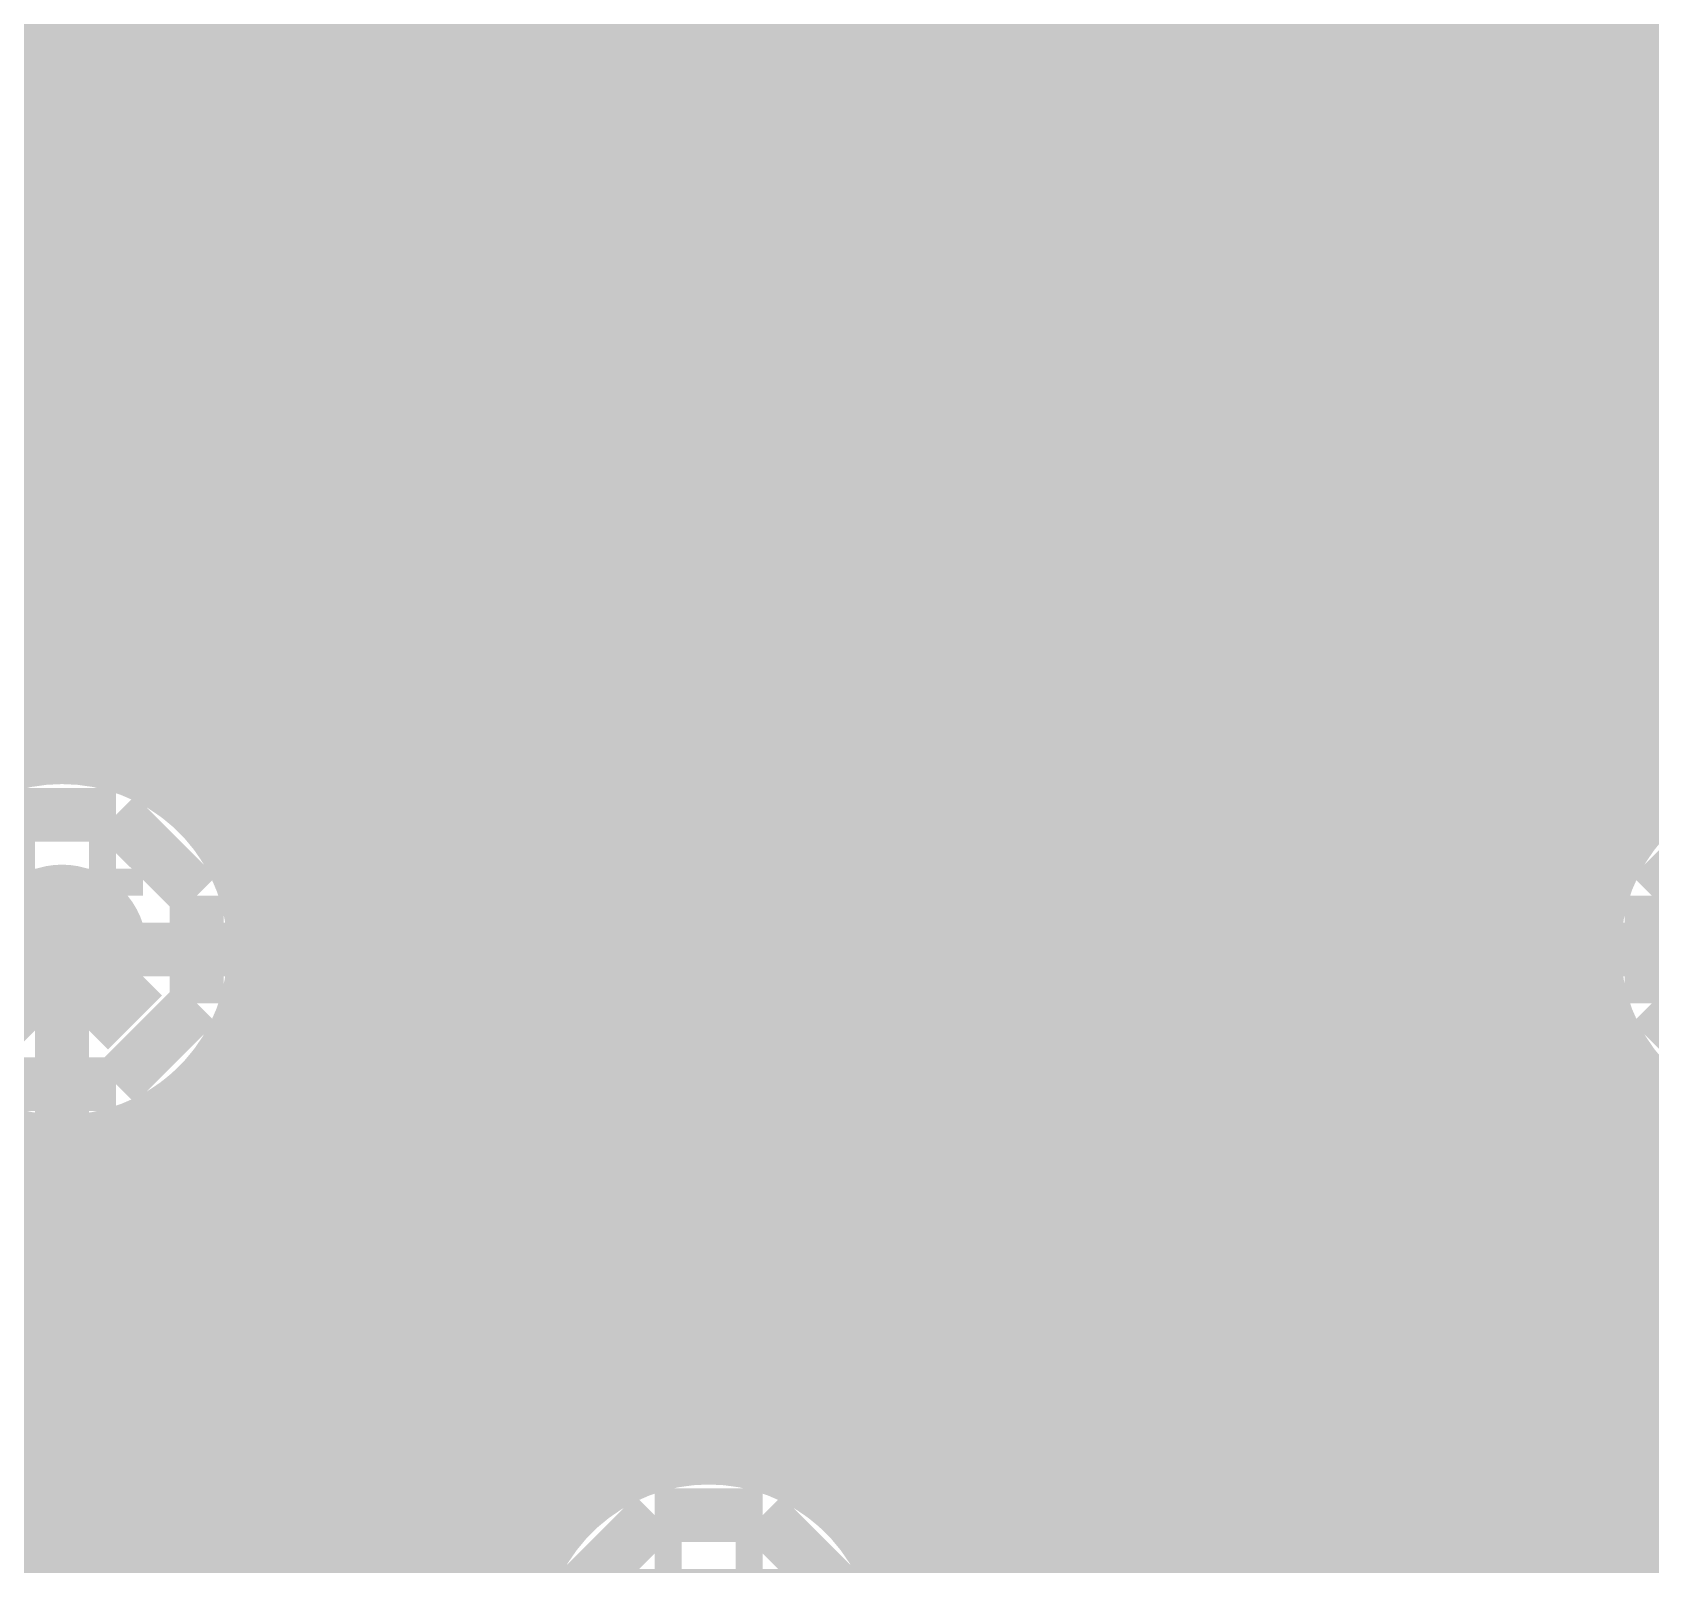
# Model space of a CAD drawing. Extents: x -5 to 157, y -120 to 103.
# Drawn here: x 53.84 to 61.46, y 57.68 to 64.9 of the extents above; entities that cross this region are included whole.
import ezdxf

# ---------------------------------------------------------------- set-up
doc = ezdxf.new("R2010")
doc.units = 0
doc.header["$MEASUREMENT"] = 0
doc.layers.get('0').update_dxf_attribs({"linetype": 'CONTINUOUS'})
for name, color, linetype in [('22-304-2_BOT', 7, 'CONTINUOUS'), ('22-304-2_DRD', 7, 'CONTINUOUS'), ('22-304-2_DRL', 2, 'CONTINUOUS'), ('22-304-2_IN1', 4, 'CONTINUOUS'), ('22-304-2_IN2', 3, 'CONTINUOUS'), ('22-304-2_SMT', 10, 'CONTINUOUS'), ('22-304-2_SPT', 9, 'CONTINUOUS'), ('22-304-2_SST', 11, 'CONTINUOUS'), ('22-304-2_TOP', 13, 'CONTINUOUS'), ('THRUHOLE_TAP', 7, 'CONTINUOUS')]:
    doc.layers.add(name, color=color, linetype=linetype)

# ---------------------------------------------------------------- blocks, each defined once
blk = doc.blocks.new('ROUND_39')
at = {"const_width": 0.40005}
blk.add_lwpolyline([(-0.200024, 0, 1), (0.200024, 0, 1)], format="xyb", close=True, dxfattribs=at)
blk = doc.blocks.new('ROUND_88')
at = {"const_width": 0.10033}
blk.add_lwpolyline([(-0.050164, 0, 1), (0.050164, 0, 1)], format="xyb", close=True, dxfattribs=at)
blk = doc.blocks.new('ROUND_42')
at = {"const_width": 0.40005}
blk.add_lwpolyline([(-0.200024, 0, 1), (0.200024, 0, 1)], format="xyb", close=True, dxfattribs=at)
blk = doc.blocks.new('RECTANGLE_3')
blk.add_solid([(0.4826, 0.4064), (0.4826, -0.4064), (-0.4826, 0.4064), (-0.4826, -0.4064)])
blk = doc.blocks.new('RECTANGLE_4')
blk.add_solid([(0.25019, 0.40005), (0.25019, -0.40005), (-0.25019, 0.40005), (-0.25019, -0.40005)])
blk = doc.blocks.new('RECTANGLE_32')
blk.add_solid([(0.44958, 0.65024), (0.44958, -0.65024), (-0.44958, 0.65024), (-0.44958, -0.65024)])
blk = doc.blocks.new('ROUND_80')
at = {"const_width": 0.10033}
blk.add_lwpolyline([(-0.050164, 0, 1), (0.050164, 0, 1)], format="xyb", close=True, dxfattribs=at)

msp = doc.modelspace()

# ---------------------------------------------------------------- linework, layer by layer
at = {"layer": '22-304-2_BOT', "const_width": 0.254}
for points in [[(59.4614, 68.4022), (59.4614, 61.214)], [(59.69, 68.40728), (59.69, 61.214)], [(59.9186, 68.40728), (59.9186, 61.214)], [(53.7464, 68.2244), (53.7464, 61.45784)], [(53.975, 68.2244), (53.975, 61.48578)], [(54.2036, 68.2244), (54.2036, 61.45784)], [(59.2328, 68.1736), (59.2328, 61.214)], [(59.0042, 67.83832), (59.0042, 61.214)], [(58.7756, 67.63258), (58.7756, 61.214)], [(60.1472, 67.66814), (60.1472, 61.214)], [(57.8612, 67.60464), (57.8612, 61.214)], [(58.547, 67.53098), (58.547, 61.214)], [(58.0898, 67.51828), (58.0898, 61.214)], [(58.3184, 67.49542), (58.3184, 61.214)], [(60.3758, 67.37604), (60.3758, 61.214)], [(61.5188, 67.35572), (61.5188, 61.27242)], [(60.6044, 67.23634), (60.6044, 61.214)], [(61.2902, 67.22618), (61.2902, 61.214)], [(60.833, 67.17284), (60.833, 61.214)], [(61.0616, 67.1703), (61.0616, 61.214)], [(57.6326, 66.6496), (57.6326, 61.214)], [(54.4322, 66.46164), (54.4322, 61.36386)], [(55.8038, 66.46164), (55.8038, 61.214)], [(56.0324, 66.39814), (56.0324, 61.214)], [(54.6608, 66.27114), (54.6608, 61.214)], [(55.5752, 66.27114), (55.5752, 61.214)], [(57.404, 66.2813), (57.404, 61.214)], [(54.8894, 66.17716), (54.8894, 61.214)], [(55.3466, 66.17716), (55.3466, 61.214)], [(56.261, 66.17716), (56.261, 61.214)], [(55.118, 66.14922), (55.118, 61.214)], [(57.1754, 66.1162), (57.1754, 61.214)], [(56.4896, 66.0654), (56.4896, 61.214)], [(56.7182, 66.02222), (56.7182, 61.214)], [(56.9468, 66.03746), (56.9468, 61.214)], [(73.70064, 64.8462), (44.7421, 64.8462)], [(65.7606, 64.6176), (52.9844, 64.6176)], [(65.3923, 64.389), (53.3527, 64.389)], [(65.2272, 64.1604), (53.51526, 64.1604)], [(65.14846, 63.9318), (53.594, 63.9318)], [(65.13322, 63.7032), (53.61178, 63.7032)], [(65.1764, 63.4746), (53.5686, 63.4746)], [(65.28816, 63.246), (53.45684, 63.246)], [(65.50914, 63.0174), (53.23586, 63.0174)], [(66.70294, 62.7888), (46.7995, 62.7888)], [(66.58102, 62.5602), (47.0281, 62.5602)], [(66.53276, 62.3316), (47.2567, 62.3316)], [(66.54292, 62.103), (47.4853, 62.103)], [(66.6115, 61.8744), (47.7139, 61.8744)], [(66.7639, 61.6458), (47.9425, 61.6458)], [(61.75502, 61.4172), (54.32298, 61.4172)], [(61.4553, 61.214), (54.6227, 61.214)], [(53.975, 60.579), (62.103, 60.579)], [(61.4553, 59.944), (54.6227, 59.944)], [(54.6608, 59.944), (54.6608, 56.515)], [(54.8894, 59.944), (54.8894, 56.515)], [(55.118, 59.944), (55.118, 56.515)], [(55.3466, 59.944), (55.3466, 56.515)], [(55.5752, 59.944), (55.5752, 56.515)], [(55.8038, 59.944), (55.8038, 56.515)], [(56.0324, 59.944), (56.0324, 56.515)], [(56.261, 59.944), (56.261, 57.76976)], [(56.4896, 59.944), (56.4896, 58.01106)], [(56.7182, 59.944), (56.7182, 58.13044)], [(56.9468, 59.944), (56.9468, 58.18124)], [(57.1754, 59.944), (57.1754, 58.17108)], [(57.404, 59.944), (57.404, 58.09996)], [(57.6326, 59.944), (57.6326, 57.9501)], [(57.8612, 59.944), (57.8612, 57.912)], [(58.0898, 59.944), (58.0898, 57.912)], [(58.3184, 59.944), (58.3184, 57.912)], [(58.547, 59.944), (58.547, 57.912)], [(58.7756, 59.944), (58.7756, 57.912)], [(59.0042, 59.944), (59.0042, 57.912)], [(59.2328, 59.944), (59.2328, 57.912)], [(59.4614, 59.944), (59.4614, 57.912)], [(59.69, 59.944), (59.69, 57.912)], [(59.9186, 59.944), (59.9186, 57.912)], [(60.1472, 59.944), (60.1472, 57.912)], [(60.3758, 59.944), (60.3758, 57.912)], [(60.6044, 59.944), (60.6044, 57.912)], [(60.833, 59.944), (60.833, 57.912)], [(61.0616, 59.944), (61.0616, 57.912)], [(61.2902, 59.944), (61.2902, 57.912)], [(61.5188, 59.88304), (61.5188, 57.912)], [(54.4322, 59.79414), (54.4322, 56.515)], [(61.61024, 59.817), (54.46776, 59.817)], [(53.7464, 59.70016), (53.7464, 56.515)], [(54.2036, 59.70016), (54.2036, 56.515)], [(53.975, 59.67222), (53.975, 56.515)], [(64.49314, 59.5884), (48.641, 59.5884)], [(96.09582, 59.3598), (48.641, 59.3598)], [(95.90024, 59.1312), (48.641, 59.1312)], [(74.7776, 58.9026), (48.641, 58.9026)], [(74.4093, 58.674), (48.641, 58.674)], [(74.2442, 58.4454), (48.641, 58.4454)], [(74.16546, 58.2168), (48.641, 58.2168)], [(56.45912, 57.9882), (48.641, 57.9882)], [(66.74612, 57.9882), (57.58688, 57.9882)], [(66.6623, 57.912), (57.6707, 57.912)], [(56.25338, 57.7596), (48.641, 57.7596)]]:
    msp.add_lwpolyline(points, dxfattribs=at)
for points in [[(53.975, 61.48578, 0.4142136), (53.06822, 60.579)], [(54.6227, 61.214, 0.2014867), (53.975, 61.48605)], [(62.103, 61.48578, 0.2014871), (61.45549, 61.21381)], [(53.06822, 60.579, 0.4142136), (53.975, 59.67222)], [(53.975, 59.67222, 0.2014863), (54.62251, 59.94419)], [(61.4553, 59.944, 0.2014867), (62.103, 59.67195)], [(57.023, 58.18378, 0.4142136), (56.11622, 57.277)], [(57.6707, 57.912, 0.2014867), (57.023, 58.18405)]]:
    msp.add_lwpolyline(points, format="xyb", dxfattribs=at)
at = {"layer": '22-304-2_DRD', "const_width": 0.254}
for points in [[(53.721, 61.214), (53.34, 60.833)], [(54.229, 61.214), (53.721, 61.214)], [(54.61, 60.833), (54.229, 61.214)], [(61.849, 61.214), (61.468, 60.833)], [(53.721, 60.96), (53.721, 60.833)], [(53.848, 60.96), (53.721, 60.96)], [(53.848, 60.833), (53.848, 60.96)], [(54.102, 60.96), (54.102, 60.833)], [(54.229, 60.96), (54.102, 60.96)], [(54.229, 60.833), (54.229, 60.96)], [(53.721, 60.833), (53.848, 60.833)], [(54.102, 60.833), (54.229, 60.833)], [(54.61, 60.325), (54.61, 60.833)], [(61.468, 60.833), (61.468, 60.325)], [(53.848, 60.198), (53.594, 60.452)], [(54.356, 60.452), (54.102, 60.198)], [(53.34, 60.325), (53.721, 59.944)], [(54.229, 59.944), (54.61, 60.325)], [(61.468, 60.325), (61.849, 59.944)], [(54.102, 60.198), (53.848, 60.198)], [(53.721, 59.944), (54.229, 59.944)], [(56.769, 57.912), (56.388, 57.531)], [(57.277, 57.912), (56.769, 57.912)], [(57.658, 57.531), (57.277, 57.912)], [(56.769, 57.658), (56.769, 57.531)], [(56.896, 57.658), (56.769, 57.658)], [(56.896, 57.531), (56.896, 57.658)], [(57.15, 57.658), (57.15, 57.531)], [(57.277, 57.658), (57.15, 57.658)], [(57.277, 57.531), (57.277, 57.658)]]:
    msp.add_lwpolyline(points, dxfattribs=at)
at = {"layer": '22-304-2_IN1', "const_width": 0.254}
for points in [[(55.372, 64.643), (53.594, 64.643)], [(53.8734, 64.643), (53.8734, 61.4807)], [(54.102, 64.643), (54.102, 61.47816)], [(54.3306, 64.643), (54.3306, 61.41466)], [(54.5592, 64.643), (54.5592, 61.27242)], [(54.7878, 64.643), (54.7878, 60.98286)], [(55.0164, 64.643), (55.0164, 54.8894)], [(55.245, 64.643), (55.245, 55.2577)], [(61.32322, 64.643), (55.372, 64.643)], [(55.4736, 64.643), (55.4736, 55.42026)], [(55.7022, 64.643), (55.7022, 55.499)], [(55.9308, 64.643), (55.9308, 55.51678)], [(56.1594, 64.643), (56.1594, 57.5564)], [(56.388, 64.643), (56.388, 57.9247)], [(56.6166, 64.643), (56.6166, 58.08726)], [(56.8452, 64.643), (56.8452, 58.166)], [(57.0738, 64.643), (57.0738, 58.18378)], [(57.3024, 64.643), (57.3024, 58.1406)], [(57.531, 64.643), (57.531, 58.02884)], [(57.7596, 64.643), (57.7596, 57.80786)], [(57.9882, 64.643), (57.9882, 40.89654)], [(58.2168, 64.643), (58.2168, 47.26686)], [(58.4454, 64.643), (58.4454, 47.5488)], [(58.674, 64.643), (58.674, 47.70374)], [(58.9026, 64.643), (58.9026, 47.79264)], [(59.1312, 64.643), (59.1312, 47.82566)], [(59.3598, 64.643), (59.3598, 47.81296)], [(59.5884, 64.643), (59.5884, 47.74946)], [(59.817, 64.643), (59.817, 47.625)], [(60.0456, 64.643), (60.0456, 47.4091)], [(60.2742, 64.643), (60.2742, 46.88586)], [(60.5028, 64.643), (60.5028, 33.782)], [(60.7314, 64.643), (60.7314, 33.782)], [(60.96, 64.643), (60.96, 33.782)], [(61.1886, 64.643), (61.1886, 33.782)], [(61.33084, 64.516), (24.892, 64.516)], [(61.39434, 64.2874), (24.6634, 64.2874)], [(61.4172, 64.23914), (61.4172, 61.17336)], [(61.53404, 64.0588), (24.4348, 64.0588)], [(61.82614, 63.8302), (24.2062, 63.8302)], [(89.27592, 63.6016), (41.5544, 63.6016)], [(89.34704, 63.373), (41.9227, 63.373)], [(89.4969, 63.1444), (42.08526, 63.1444)], [(89.82202, 62.9158), (42.164, 62.9158)], [(98.31578, 62.6872), (42.18178, 62.6872)], [(98.28022, 62.4586), (42.1386, 62.4586)], [(98.30308, 62.23), (42.02684, 62.23)], [(98.38944, 62.0014), (41.80586, 62.0014)], [(98.5647, 61.7728), (28.34386, 61.7728)], [(99.00412, 61.5442), (28.63342, 61.5442)], [(61.57214, 61.3156), (54.50586, 61.3156)], [(61.35116, 61.087), (54.72684, 61.087)], [(61.2394, 60.8584), (54.8386, 60.8584)], [(61.19622, 60.6298), (54.88178, 60.6298)], [(61.21146, 60.4012), (54.864, 60.4012)], [(61.2902, 60.1726), (54.78526, 60.1726)], [(54.7878, 60.17514), (54.7878, 50.69586)], [(61.4172, 59.98464), (61.4172, 33.782)], [(61.4553, 59.944), (54.6227, 59.944)], [(54.5592, 59.88304), (54.5592, 50.98542)], [(53.8734, 59.6773), (53.8734, 51.1937)], [(54.102, 59.67984), (54.102, 51.19116)], [(61.8236, 59.7154), (54.2544, 59.7154)], [(54.3306, 59.74334), (54.3306, 51.12766)], [(99.42322, 59.4868), (-2.4892, 59.4868)], [(98.5012, 59.2582), (-2.7178, 59.2582)], [(98.03384, 59.0296), (32.78886, 59.0296)], [(74.56424, 58.801), (33.00984, 58.801)], [(74.32294, 58.5724), (33.1216, 58.5724)], [(74.20102, 58.3438), (33.16478, 58.3438)], [(56.67502, 58.1152), (33.147, 58.1152)], [(66.96202, 58.1152), (57.37098, 58.1152)], [(56.3499, 57.8866), (46.6344, 57.8866)], [(66.6369, 57.8866), (57.6961, 57.8866)], [(56.20004, 57.658), (47.0027, 57.658)], [(66.48704, 57.658), (57.84596, 57.658)]]:
    msp.add_lwpolyline(points, dxfattribs=at)
for points in [[(61.32322, 64.643, 0.4142136), (62.23, 63.73622)], [(53.975, 61.48578, 0.4142136), (53.06822, 60.579)], [(54.88178, 60.579, 0.4142136), (53.975, 61.48578)], [(62.103, 61.48578, 0.4142136), (61.19622, 60.579)], [(53.06822, 60.579, 0.4142136), (53.975, 59.67222)], [(53.975, 59.67222, 0.4142136), (54.88178, 60.579)], [(61.19622, 60.579, 0.4142136), (62.103, 59.67222)], [(57.023, 58.18378, 0.4142136), (56.11622, 57.277)], [(57.92978, 57.277, 0.4142136), (57.023, 58.18378)]]:
    msp.add_lwpolyline(points, format="xyb", dxfattribs=at)
at = {"layer": '22-304-2_IN2', "const_width": 0.254}
for points in [[(53.7464, 73.61428), (53.7464, 61.57976)], [(53.975, 73.48982), (53.975, 61.60516)], [(59.4614, 73.24344), (59.4614, 47.91202)], [(59.69, 73.1647), (59.69, 47.83328)], [(59.9186, 73.12406), (59.9186, 47.69866)], [(59.2328, 67.99072), (59.2328, 47.94504)], [(59.0042, 67.66306), (59.0042, 47.93234)], [(57.8612, 67.47002), (57.8612, 57.86882)], [(58.7756, 67.49542), (58.7756, 47.87646)], [(58.0898, 67.39636), (58.0898, 47.2821)], [(58.547, 67.40652), (58.547, 47.76978)], [(60.1472, 67.44462), (60.1472, 47.4726)], [(58.3184, 67.37604), (58.3184, 47.59198)], [(60.3758, 67.22872), (60.3758, 46.98746)], [(61.5188, 67.21094), (61.5188, 61.42228)], [(60.6044, 67.10934), (60.6044, 29.718)], [(61.2902, 67.09918), (61.2902, 61.20384)], [(60.833, 67.05346), (60.833, 29.718)], [(61.0616, 67.05092), (61.0616, 29.718)], [(54.2036, 66.58864), (54.2036, 61.57976)], [(57.6326, 66.37528), (57.6326, 58.1025)], [(54.4322, 66.29146), (54.4322, 61.49848)], [(55.8038, 66.29146), (55.8038, 55.63362)], [(56.0324, 66.21526), (56.0324, 57.5437)], [(54.6608, 66.13652), (54.6608, 61.341)], [(55.5752, 66.13652), (55.5752, 55.59044)], [(57.404, 66.12128), (57.404, 58.2295)], [(54.8894, 66.05524), (54.8894, 61.04382)], [(55.118, 66.02984), (55.118, 55.2958)], [(55.3466, 66.05524), (55.3466, 55.4863)], [(56.261, 66.03746), (56.261, 57.9628)], [(56.4896, 65.94094), (56.4896, 58.1533)], [(57.1754, 65.98666), (57.1754, 58.29046)], [(56.7182, 65.90284), (56.7182, 58.25744)], [(56.9468, 65.91808), (56.9468, 58.30062)], [(68.16852, 64.8462), (29.79928, 64.8462)], [(65.48628, 64.6176), (53.25872, 64.6176)], [(65.23228, 64.389), (53.51018, 64.389)], [(65.09766, 64.1604), (53.64734, 64.1604)], [(65.02908, 63.9318), (53.71592, 63.9318)], [(65.01384, 63.7032), (53.72862, 63.7032)], [(65.05194, 63.4746), (53.69306, 63.4746)], [(65.14846, 63.246), (53.59654, 63.246)], [(65.32626, 63.0174), (53.41874, 63.0174)], [(65.69202, 62.7888), (53.05298, 62.7888)], [(66.421, 62.103), (27.05608, 62.103)], [(66.4845, 61.8744), (28.40482, 61.8744)], [(66.6115, 61.6458), (28.702, 61.6458)], [(61.51118, 61.4172), (54.56682, 61.4172)], [(61.2775, 61.1886), (54.8005, 61.1886)], [(61.1505, 60.96), (54.9275, 60.96)], [(61.087, 60.7314), (54.98846, 60.7314)], [(61.07938, 60.5028), (54.99862, 60.5028)], [(61.12256, 60.2742), (54.95544, 60.2742)], [(54.8894, 60.11164), (54.8894, 54.8767)], [(61.2267, 60.0456), (54.8513, 60.0456)], [(61.2902, 59.95162), (61.2902, 29.718)], [(61.41466, 59.817), (54.6608, 59.817)], [(54.6608, 59.81446), (54.6608, 51.054)], [(61.5188, 59.73572), (61.5188, 29.718)], [(54.4322, 59.65952), (54.4322, 51.21148)], [(53.7464, 59.57824), (53.7464, 51.29276)], [(53.975, 59.55284), (53.975, 51.31816)], [(54.2036, 59.57824), (54.2036, 51.29276)], [(61.83376, 59.5884), (54.2417, 59.5884)], [(98.4377, 59.3598), (24.31288, 59.3598)], [(97.97034, 59.1312), (32.84982, 59.1312)], [(74.50328, 58.9026), (33.0835, 58.9026)], [(74.24928, 58.674), (33.2105, 58.674)], [(74.11466, 58.4454), (33.27146, 58.4454)], [(56.61152, 58.2168), (33.28162, 58.2168)], [(66.89852, 58.2168), (57.43448, 58.2168)], [(56.28386, 57.9882), (33.23844, 57.9882)], [(66.57086, 57.9882), (57.76214, 57.9882)], [(56.11622, 57.7596), (33.1343, 57.7596)], [(66.40322, 57.7596), (57.92724, 57.7596)]]:
    msp.add_lwpolyline(points, dxfattribs=at)
for points in [[(53.73116, 63.754, 0.4142136), (52.705, 64.78016)], [(52.705, 62.72784, 0.4142136), (53.73116, 63.754)], [(53.975, 61.60516, 0.4142136), (52.94884, 60.579)], [(55.00116, 60.579, 0.4142136), (53.975, 61.60516)], [(62.103, 61.60516, 0.4142136), (61.07684, 60.579)], [(52.94884, 60.579, 0.4142136), (53.975, 59.55284)], [(53.975, 59.55284, 0.4142136), (55.00116, 60.579)], [(61.07684, 60.579, 0.4142136), (62.103, 59.55284)], [(57.023, 58.30316, 0.4142136), (55.99684, 57.277)], [(58.04916, 57.277, 0.4142136), (57.023, 58.30316)]]:
    msp.add_lwpolyline(points, format="xyb", dxfattribs=at)
at = {"layer": '22-304-2_SST'}
for points, const_width in [([(54.3814, 63.754), (54.3814, 67.564), (57.404, 67.564), (57.404, 63.2206), (54.9148, 63.2206), (54.3814, 63.754)], 0.20066), ([(60.2234, 64.76492), (60.2234, 65.12052), (60.39358, 65.17894), (60.56376, 65.17894), (60.7314, 65.12052), (60.7314, 64.76492), (60.56376, 64.70396), (60.39358, 64.70396), (59.7154, 64.94272)], 0.1524), ([(59.4995, 64.3255), (59.4995, 61.4045), (61.1378, 61.4045), (61.1378, 64.3255), (59.4995, 64.3255)], 0.1524), ([(63.0555, 61.4045), (63.0555, 64.3255), (61.4172, 64.3255), (61.4172, 61.4045), (63.0555, 61.4045)], 0.1524), ([(58.02122, 64.1985), (57.91962, 64.1985), (57.91962, 62.8015), (58.02122, 62.8015)], 0.1524), ([(58.81878, 62.8015), (58.92038, 62.8015), (58.92038, 64.1985), (58.81878, 64.1985)], 0.1524), ([(58.92038, 63.89878), (58.92038, 63.79972), (57.91962, 63.79972), (57.91962, 63.89878), (58.92038, 63.89878)], 0.1524), ([(54.30012, 62.22746), (54.30012, 61.90234)], 0.1524), ([(54.43728, 62.23508), (54.43728, 61.89472)], 0.1524), ([(54.54904, 62.12332), (54.20868, 62.12332)], 0.1524), ([(54.54142, 61.98616), (54.2163, 61.98616)], 0.1524), ([(56.35244, 60.62726), (55.50662, 60.62726), (55.33644, 60.68822), (55.33644, 61.04382), (55.50662, 61.10224), (56.35244, 61.10224)], 0.1524), ([(57.96026, 60.9854), (57.96026, 60.6298), (58.29808, 60.51042), (58.6359, 60.51042), (58.97626, 60.6298), (58.97626, 60.9854)], 0.1524), ([(57.96026, 60.92444), (58.97626, 60.92444)], 0.1524), ([(55.33644, 59.90844), (55.33644, 60.14466)], 0.1524), ([(55.33644, 60.02782), (56.35244, 60.02782), (56.18226, 60.14466)], 0.1524), ([(58.46826, 60.08624), (58.46826, 59.73064), (58.29808, 59.67222), (58.1279, 59.67222), (57.96026, 59.73064), (57.96026, 60.08624), (58.1279, 60.1472), (58.29808, 60.1472), (58.97626, 59.90844)], 0.1524), ([(55.33644, 59.18962), (55.33644, 59.42584)], 0.1524), ([(55.33644, 59.30646), (56.35244, 59.30646), (56.18226, 59.42584)], 0.1524)]:
    msp.add_lwpolyline(points, dxfattribs=dict(at, const_width=const_width))
at = {"layer": '22-304-2_SST', "const_width": 0.1524}
for points in [[(54.37886, 62.24524, 0.4142136), (54.19852, 62.0649)], [(54.5592, 62.0649, 0.4142136), (54.37886, 62.24524)], [(54.19852, 62.0649, 0.4142136), (54.37886, 61.88456)], [(54.37886, 61.88456, 0.4142136), (54.5592, 62.0649)]]:
    msp.add_lwpolyline(points, format="xyb", dxfattribs=at)
at = {"layer": '22-304-2_TOP', "const_width": 0.254}
for points in [[(59.4614, 69.215), (59.4614, 64.4906)], [(59.69, 69.215), (59.69, 64.4906)], [(59.9186, 69.215), (59.9186, 64.4906)], [(53.7464, 68.2752), (53.7464, 63.66002)], [(53.975, 68.0466), (53.975, 63.88862)], [(54.2036, 67.85102), (54.2036, 64.11722)], [(60.1472, 67.66814), (60.1472, 64.4906)], [(52.705, 62.2554), (53.2384, 62.2554), (58.3692, 67.3862), (58.42, 67.3862)], [(60.3758, 67.37604), (60.3758, 64.4906)], [(61.5188, 67.35572), (61.5188, 64.4906)], [(60.6044, 67.23634), (60.6044, 64.4906)], [(61.2902, 67.22618), (61.2902, 64.4906)], [(60.833, 67.17284), (60.833, 64.4906)], [(61.0616, 67.1703), (61.0616, 64.4906)], [(54.4322, 66.46164), (54.4322, 64.34582)], [(54.6608, 66.27114), (54.6608, 64.57442)], [(56.261, 66.17716), (53.57114, 63.4873)], [(54.8894, 66.17716), (54.8894, 64.80302)], [(58.42, 65.9638), (58.42, 64.50076)], [(59.17692, 65.0494), (59.17692, 64.20612)], [(59.2328, 65.0494), (59.2328, 64.2112)], [(54.93004, 64.8462), (50.28692, 64.8462)], [(65.43802, 64.8462), (59.17692, 64.8462)], [(54.70144, 64.6176), (52.9844, 64.6176)], [(65.405, 64.6176), (59.17692, 64.6176)], [(55.245, 62.2554), (55.245, 62.865), (56.88076, 64.50076), (58.42, 64.50076)], [(59.3344, 64.4906), (59.3344, 64.2112)], [(61.2394, 64.4906), (59.3344, 64.4906)], [(61.3156, 64.4906), (61.2394, 64.4906)], [(63.2206, 64.4906), (61.3156, 64.4906)], [(54.47284, 64.389), (53.3527, 64.389)], [(59.3344, 64.389), (59.17692, 64.389)], [(59.3344, 64.2112), (59.2582, 64.2112)], [(54.24424, 64.1604), (53.51526, 64.1604)], [(54.01564, 63.9318), (53.594, 63.9318)], [(53.78704, 63.7032), (53.61178, 63.7032)], [(58.42, 62.49924), (58.42, 62.738), (59.2582, 63.5762), (60.325, 63.5762)], [(59.3344, 62.75324), (59.17692, 62.5983)], [(59.3344, 62.75324), (59.3344, 62.6618)], [(59.2328, 62.65164), (59.2328, 47.82566)], [(59.3344, 62.6618), (59.3344, 61.2394)], [(59.17692, 62.5983), (59.17692, 61.59246)], [(58.42, 62.49924), (58.17362, 62.2554), (56.515, 62.2554)], [(59.3344, 62.5602), (59.17692, 62.5602)], [(59.3344, 62.3316), (59.17692, 62.3316)], [(60.325, 62.1538), (60.325, 62.103), (60.706, 61.722), (60.706, 44.704), (63.71336, 41.69664), (66.33464, 41.69664)], [(65.405, 51.30546), (65.405, 53.975), (64.897, 54.483), (64.897, 57.531), (63.754, 58.674), (60.706, 58.674), (60.706, 61.722), (60.325, 62.103), (60.325, 62.1538)], [(59.3344, 62.103), (59.17692, 62.103)], [(59.3344, 61.8744), (59.17692, 61.8744)], [(57.66308, 61.6204), (57.47258, 61.6204)], [(57.47258, 61.6204), (57.47258, 61.09716)], [(57.6326, 61.6204), (57.6326, 57.9501)], [(57.66308, 61.6204), (57.66308, 61.59246)], [(59.17692, 61.59246), (57.66308, 61.59246)], [(57.8612, 61.59246), (57.8612, 57.62498)], [(58.0898, 61.59246), (58.0898, 46.91634)], [(58.3184, 61.59246), (58.3184, 47.41672)], [(58.547, 61.59246), (58.547, 47.62754)], [(58.7756, 61.59246), (58.7756, 47.74946)], [(59.0042, 61.59246), (59.0042, 47.81296)], [(59.3344, 61.6458), (59.17692, 61.6458)], [(59.3344, 61.4172), (57.47258, 61.4172)], [(60.071, 61.2394), (59.3344, 61.2394)], [(59.4614, 61.2394), (59.4614, 47.7901)], [(59.69, 61.2394), (59.69, 47.7012)], [(59.9186, 61.2394), (59.9186, 47.54372)], [(60.071, 61.2394), (60.071, 58.674)], [(60.071, 61.2394), (60.071, 58.674)], [(60.071, 61.1886), (57.47258, 61.1886)], [(55.55742, 61.09716), (54.71922, 61.09716)], [(54.8894, 61.09716), (54.8894, 47.73422)], [(55.118, 61.09716), (55.118, 55.10276)], [(55.3466, 61.09716), (55.3466, 55.34406)], [(56.20258, 61.09716), (55.55742, 61.09716)], [(55.5752, 61.09716), (55.5752, 55.46344)], [(55.8038, 61.09716), (55.8038, 55.51424)], [(56.0324, 61.09716), (56.0324, 55.50408)], [(57.47258, 61.09716), (56.20258, 61.09716)], [(56.261, 61.09716), (56.261, 57.76976)], [(56.4896, 61.09716), (56.4896, 58.01106)], [(56.7182, 61.09716), (56.7182, 58.13044)], [(56.9468, 61.09716), (56.9468, 58.18124)], [(57.1754, 61.09716), (57.1754, 58.17108)], [(57.404, 61.09716), (57.404, 58.09996)], [(60.071, 60.96), (54.79796, 60.96)], [(60.071, 60.7314), (54.86908, 60.7314)], [(53.975, 50.292), (53.975, 60.579)], [(60.071, 60.5028), (54.87924, 60.5028)], [(60.071, 60.2742), (54.82844, 60.2742)], [(54.6608, 59.98464), (54.6608, 50.88636)], [(60.071, 60.0456), (54.70906, 60.0456)], [(54.61, 59.9313), (54.61, 50.9397)], [(60.071, 59.817), (54.61, 59.817)], [(60.071, 59.5884), (54.61, 59.5884)], [(60.071, 59.3598), (54.61, 59.3598)], [(60.071, 59.1312), (54.61, 59.1312)], [(60.071, 58.9026), (54.61, 58.9026)], [(60.071, 58.674), (54.61, 58.674)], [(60.071, 58.674), (60.071, 47.37608)], [(60.071, 58.4454), (54.61, 58.4454)], [(60.071, 58.2168), (54.61, 58.2168)], [(56.45912, 57.9882), (54.61, 57.9882)], [(60.071, 57.9882), (57.58688, 57.9882)], [(56.25338, 57.7596), (54.61, 57.7596)], [(60.071, 57.7596), (57.79008, 57.7596)]]:
    msp.add_lwpolyline(points, dxfattribs=at)
for points in [[(59.2582, 64.2112, 0.0320919), (59.17694, 64.20598)], [(59.2582, 64.2112, 0.0320919), (59.17694, 64.20598)], [(54.88178, 60.579, 0.1532332), (54.71917, 61.09713)], [(54.61, 59.9313, 0.2014867), (54.88205, 60.579)], [(57.023, 58.18378, 0.4142136), (56.11622, 57.277)], [(57.92978, 57.277, 0.4142136), (57.023, 58.18378)]]:
    msp.add_lwpolyline(points, format="xyb", dxfattribs=at)

# ---------------------------------------------------------------- block references
at = {"layer": '22-304-2_BOT'}
msp.add_blockref('ROUND_39', (53.975, 60.579), dxfattribs=at)
at = {"layer": '22-304-2_DRL'}
msp.add_blockref('ROUND_88', (53.975, 60.579), dxfattribs=at)
at = {"layer": '22-304-2_IN1'}
msp.add_blockref('ROUND_42', (53.975, 60.579), dxfattribs=at)
at = {"layer": '22-304-2_IN2'}
msp.add_blockref('ROUND_42', (53.975, 60.579), dxfattribs=at)
at = {"layer": '22-304-2_SMT'}
for name, p in [('RECTANGLE_4', (58.42, 64.50076)), ('RECTANGLE_3', (60.325, 63.5762)), ('RECTANGLE_32', (55.245, 62.2554)), ('RECTANGLE_32', (56.515, 62.2554)), ('RECTANGLE_4', (58.42, 62.49924)), ('RECTANGLE_3', (60.325, 62.1538))]:
    msp.add_blockref(name, p, dxfattribs=at)
at = {"layer": '22-304-2_SPT'}
for name, p in [('RECTANGLE_4', (58.42, 64.50076)), ('RECTANGLE_3', (60.325, 63.5762)), ('RECTANGLE_32', (55.245, 62.2554)), ('RECTANGLE_32', (56.515, 62.2554)), ('RECTANGLE_4', (58.42, 62.49924)), ('RECTANGLE_3', (60.325, 62.1538))]:
    msp.add_blockref(name, p, dxfattribs=at)
at = {"layer": '22-304-2_TOP'}
for name, p in [('RECTANGLE_4', (58.42, 64.50076)), ('RECTANGLE_3', (60.325, 63.5762)), ('RECTANGLE_32', (55.245, 62.2554)), ('RECTANGLE_32', (56.515, 62.2554)), ('RECTANGLE_4', (58.42, 62.49924)), ('RECTANGLE_3', (60.325, 62.1538)), ('ROUND_39', (53.975, 60.579))]:
    msp.add_blockref(name, p, dxfattribs=at)
at = {"layer": 'THRUHOLE_TAP'}
msp.add_blockref('ROUND_80', (53.975, 60.579), dxfattribs=at)

doc.saveas('drawing.dxf')
